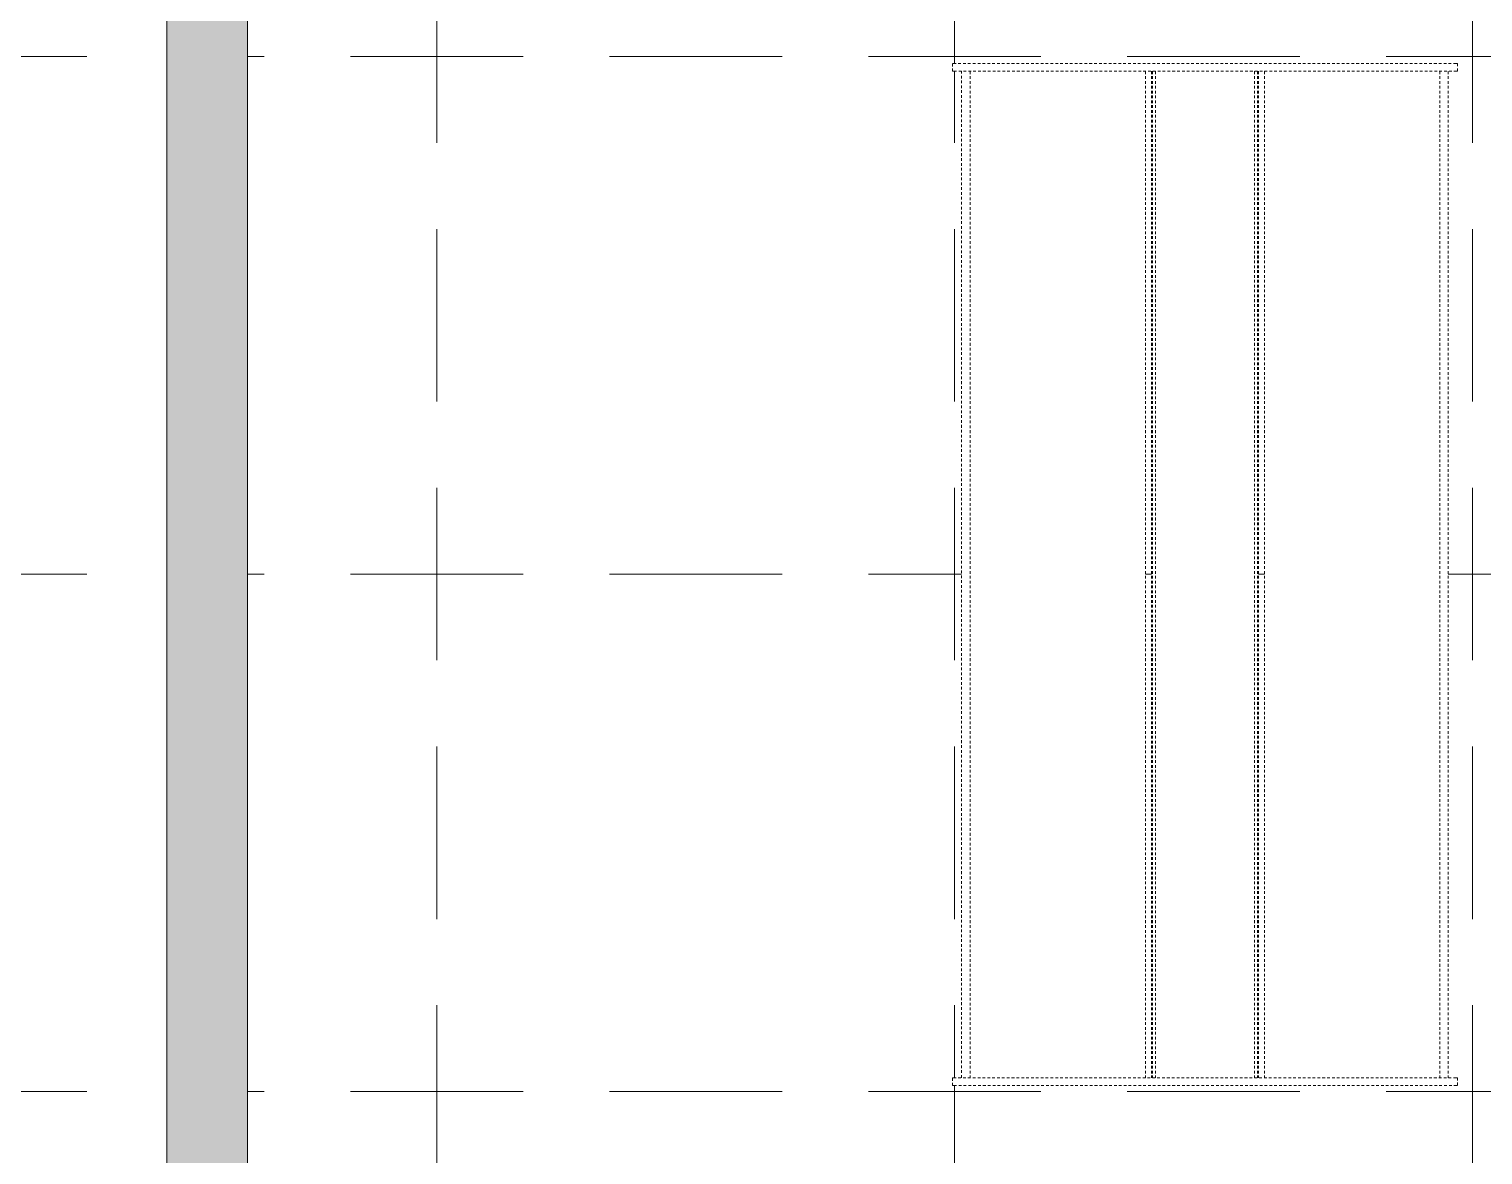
# Model space of a CAD drawing. Header units: inches. Extents: x 741 to 3125, y 9 to 2134.
# Drawn here: x 1950.2 to 2017.6, y 2026.2 to 2078.4 of the extents above; entities that cross this region are included whole.
import ezdxf

# ---------------------------------------------------------------- set-up
doc = ezdxf.new("R2010")
doc.units = ezdxf.units.IN
doc.header["$MEASUREMENT"] = 0
doc.linetypes.add('Demolished', pattern=[0.1875, 0.125, -0.0625])
for name, color, linetype, lineweight in [('A-CLNG-PATT', 13, 'Demolished', 9), ('A-WALL-PATT', 111, 'Continuous', 13), ('E-LITE-EQPM', 33, 'Demolished', 9), ('I-WALL', 2, 'Continuous', 13)]:
    doc.layers.add(name, color=color, linetype=linetype, lineweight=lineweight)

# ---------------------------------------------------------------- blocks, each defined once
blk = doc.blocks.new('L-Recessed-Axis-Day-Acrylic - 2 x 4-4558114-Level XX  RCP DEMO')
at = {"layer": 'E-LITE-EQPM', "color": 7}
for p, q in [((-23.699, 11.699), (-23.339, 11.699)), ((-23.699, 11.639), (-23.699, 11.699)), ((-23.699, 11.699), (-23.699, 11.639)), ((-23.699, 11.639), (-23.699, -11.639)), ((-23.339, 11.639), (-23.339, 11.699)), ((-23.339, 11.699), (-23.339, 11.639)), ((-23.339, -11.639), (-23.339, 11.639)), ((23.339, 11.699), (23.699, 11.699)), ((23.339, 11.639), (23.339, 11.699)), ((23.339, 11.699), (23.339, 11.639)), ((23.339, 11.639), (23.339, -11.639)), ((23.699, 11.639), (23.699, 11.699)), ((23.699, 11.699), (23.699, 11.639)), ((23.699, -11.639), (23.699, 11.639)), ((-23.339, 11.279), (23.339, 11.279)), ((-23.339, 10.882), (23.339, 10.882)), ((-23.339, 2.759), (23.339, 2.759)), ((-23.339, 2.474), (23.339, 2.474)), ((-23.339, 2.428), (23.339, 2.428)), ((-23.339, 2.288), (23.339, 2.288)), ((-23.339, -2.288), (23.339, -2.288)), ((-23.339, -2.428), (23.339, -2.428)), ((-23.339, -2.474), (23.339, -2.474)), ((-23.339, -2.759), (23.339, -2.759)), ((-23.339, -10.882), (23.339, -10.882)), ((23.339, -11.279), (-23.339, -11.279)), ((-23.699, -11.639), (-23.699, -11.699)), ((-23.699, -11.699), (-23.699, -11.639)), ((-23.339, -11.699), (-23.699, -11.699)), ((-23.339, -11.639), (-23.339, -11.699)), ((-23.339, -11.699), (-23.339, -11.639)), ((23.339, -11.639), (23.339, -11.699)), ((23.339, -11.699), (23.339, -11.639)), ((23.699, -11.699), (23.339, -11.699)), ((23.699, -11.639), (23.699, -11.699)), ((23.699, -11.699), (23.699, -11.639))]:
    blk.add_line(p, q, dxfattribs=at)

msp = doc.modelspace()

# ---------------------------------------------------------------- hatches: boundary and pattern name
at = {"layer": 'A-CLNG-PATT', "lineweight": 13}
h = msp.add_hatch(dxfattribs=at)
h.set_pattern_fill('FP_17', color=10, style=0, pattern_type=2)
h.set_pattern_definition([(0, (1876.896, 2053.112), (24, -24), [4, -4, 8, -4, -4]), (0, (1876.896, 2053.112), (24, -24), [-20, 4, 0]), (270, (1876.896, 2053.112), (-24, -24), [4, -4, 8, -4, -4]), (270, (1876.896, 2053.112), (-24, -24), [-20, 4, 0])])
h.paths.add_polyline_path([(1797.166, 1992.245), (1914.876, 1992.245), (1914.876, 1992.995), (1950.557, 1992.995), (1926.073, 2017.479), (1927.045, 2018.451), (1952.501, 1992.995), (1954.126, 1992.995), (1954.126, 1992.245), (1956.626, 1992.245), (1956.626, 2094.861), (1955.501, 2094.861), (1955.501, 2112.861), (1956.626, 2112.861), (1956.626, 2113.98), (1817.416, 2113.98), (1817.416, 2092.917), (1797.166, 2092.917), (1797.166, 1992.673)], flags=0)
h.paths.add_polyline_path([(1923.732, 2029.413), (1900.862, 2029.413), (1900.862, 2029.773), (1901.223, 2029.773), (1901.223, 2076.452), (1900.862, 2076.452), (1900.862, 2076.812), (1924.14, 2076.812), (1924.14, 2076.452), (1923.78, 2076.452), (1923.78, 2029.773), (1924.14, 2029.773), (1924.14, 2029.413)], flags=0)
h.paths.add_polyline_path([(1829.238, 2029.413), (1828.862, 2029.413), (1828.862, 2029.773), (1829.223, 2029.773), (1829.223, 2076.452), (1828.862, 2076.452), (1828.862, 2076.812), (1852.14, 2076.812), (1852.14, 2076.452), (1851.78, 2076.452), (1851.78, 2029.773), (1852.14, 2029.773), (1852.14, 2029.413), (1829.271, 2029.413)], flags=0)
h.paths.add_polyline_path([(1910.027, 2029.773), (1910.027, 2076.452), (1909.743, 2076.452), (1909.743, 2029.773)], flags=0)
h.paths.add_polyline_path([(1914.975, 2029.773), (1915.26, 2029.773), (1915.26, 2076.452), (1914.975, 2076.452), (1914.975, 2035.474)], flags=0)
h.paths.add_polyline_path([(1838.027, 2029.773), (1838.027, 2076.452), (1837.743, 2076.452), (1837.743, 2029.773)], flags=0)
h.paths.add_polyline_path([(1842.975, 2029.773), (1843.26, 2029.773), (1843.26, 2076.452), (1842.975, 2076.452), (1842.975, 2035.474)], flags=0)
h = msp.add_hatch(dxfattribs=at)
h.set_pattern_fill('FP_18', color=10, style=0, pattern_type=2)
h.set_pattern_definition([(0, (2017.126, 2053.112), (24, -24), [4, -4, 8, -4, -4]), (0, (2017.126, 2053.112), (24, -24), [-20, 4, 0]), (270, (2017.126, 2053.112), (-24, -24), [4, -4, 8, -4, -4]), (270, (2017.126, 2053.112), (-24, -24), [-20, 4, 0])])
h.paths.add_polyline_path([(1960.376, 1992.245), (2030.626, 1992.245), (2030.626, 1992.995), (2066.307, 1992.995), (2041.823, 2017.479), (2042.795, 2018.451), (2068.251, 1992.995), (2069.876, 1992.995), (2069.876, 1992.245), (2073.876, 1992.245), (2073.876, 2096.861), (2064.626, 2096.861), (2064.626, 2113.98), (1979.626, 2113.98), (1979.626, 2094.98), (1979.501, 2094.98), (1979.501, 2094.861), (1960.376, 2094.861), (1960.376, 1992.673)], flags=0)
h.paths.add_polyline_path([(2003.963, 2029.413), (1993.112, 2029.413), (1993.112, 2029.773), (1993.473, 2029.773), (1993.473, 2076.452), (1993.112, 2076.452), (1993.112, 2076.812), (2016.39, 2076.812), (2016.39, 2076.452), (2016.03, 2076.452), (2016.03, 2029.773), (2016.39, 2029.773), (2016.39, 2029.413), (2003.975, 2029.413)], flags=0)
h.paths.add_polyline_path([(2007.225, 2029.773), (2007.51, 2029.773), (2007.51, 2076.452), (2007.225, 2076.452), (2007.225, 2035.474)], flags=0)
h.paths.add_polyline_path([(2002.277, 2029.773), (2002.277, 2076.452), (2001.993, 2076.452), (2001.993, 2029.773)], flags=0)
at = {"layer": 'A-WALL-PATT', "lineweight": 9}
msp.add_hatch(color=7, dxfattribs=at).paths.add_polyline_path([(1956.626, 1992.245), (1960.376, 1992.245), (1960.376, 2094.417), (1956.626, 2094.417), (1956.626, 1992.673)], flags=0)

# ---------------------------------------------------------------- linework, layer by layer
at = {"layer": 'I-WALL', "color": 8, "lineweight": 20}
for p, q in [((1956.626, 1992.245), (1956.626, 2094.417)), ((1960.376, 2094.417), (1960.376, 1992.245))]:
    msp.add_line(p, q, dxfattribs=at)

# ---------------------------------------------------------------- block references
at = {"layer": 'E-LITE-EQPM', "color": 7, "rotation": 270}
msp.add_blockref('L-Recessed-Axis-Day-Acrylic - 2 x 4-4558114-Level XX  RCP DEMO', (2004.751, 2053.112), dxfattribs=at)

doc.saveas('drawing.dxf')
